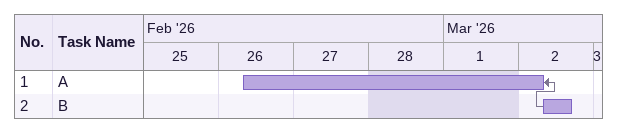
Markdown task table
| ID | Task | Start | Finish | Predecessors |
|---|---|---|---|---|
| 1 | A | 2026-02-26 | 2026-03-02 | 2SF |
| 2 | B | 2026-03-02 | 2026-03-02 |  |
